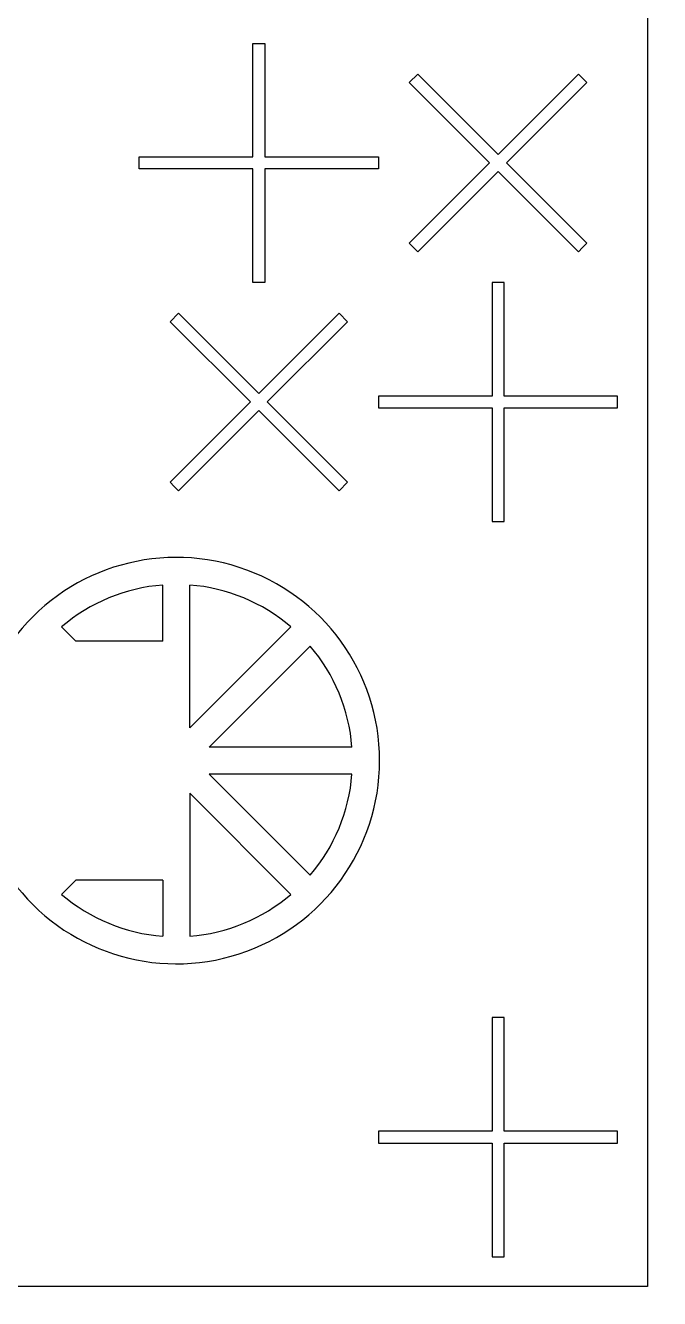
# Model space of a CAD drawing. Header units: inches. Extents: x -271009 to 5700, y -37000 to 38138.
# Drawn here: x -144438 to -141748, y -8627 to -3223 of the extents above; entities that cross this region are included whole.
import ezdxf

# ---------------------------------------------------------------- set-up
doc = ezdxf.new("R2010")
doc.units = ezdxf.units.IN
doc.header["$MEASUREMENT"] = 0

msp = doc.modelspace()

# ---------------------------------------------------------------- linework, layer by layer
for p, q in [((-143473, -3780.9), (-143473, -3298.7)), ((-143473, -3298.7), (-143422.2, -3298.7)), ((-143422.2, -3298.7), (-143422.2, -3780.9)), ((-142809.4, -3465.3), (-142773.5, -3429.5)), ((-142773.5, -3429.5), (-142432.6, -3770.4)), ((-142432.6, -3770.4), (-142091.7, -3429.5)), ((-142091.7, -3429.5), (-142055.8, -3465.3)), ((-142468.5, -3806.2), (-142809.4, -3465.3)), ((-142055.8, -3465.3), (-142396.7, -3806.2)), ((-143955.1, -3831.6), (-143955.1, -3780.9)), ((-143955.1, -3780.9), (-143473, -3780.9)), ((-143422.2, -3780.9), (-142940.1, -3780.9)), ((-142940.1, -3780.9), (-142940.1, -3831.6)), ((-143473, -3831.6), (-143955.1, -3831.6)), ((-143473, -4313.7), (-143473, -3831.6)), ((-142940.1, -3831.6), (-143422.2, -3831.6)), ((-143422.2, -3831.6), (-143422.2, -4313.7)), ((-142809.4, -4147.2), (-142468.5, -3806.2)), ((-142396.7, -3806.2), (-142055.8, -4147.2)), ((-142432.6, -3842.1), (-142773.5, -4183)), ((-142091.7, -4183), (-142432.6, -3842.1)), ((-142773.5, -4183), (-142809.4, -4147.2)), ((-142055.8, -4147.2), (-142073.8, -4165.1)), ((-142073.8, -4165.1), (-142091.7, -4183)), ((-143422.2, -4313.7), (-143473, -4313.7)), ((-142407.2, -4313.7), (-142458, -4313.7)), ((-142458, -4313.7), (-142458, -4795.9)), ((-142407.2, -4795.9), (-142407.2, -4313.7)), ((-143788.5, -4444.5), (-143824.4, -4480.3)), ((-143824.4, -4480.3), (-143483.5, -4821.2)), ((-143447.6, -4785.4), (-143788.5, -4444.5)), ((-143106.7, -4444.5), (-143447.6, -4785.4)), ((-143411.7, -4821.2), (-143070.8, -4480.3)), ((-143070.8, -4480.3), (-143106.7, -4444.5)), ((-142940.1, -4795.9), (-142940.1, -4846.6)), ((-142458, -4795.9), (-142940.1, -4795.9)), ((-141925.1, -4795.9), (-142407.2, -4795.9)), ((-141925.1, -4846.6), (-141925.1, -4795.9)), ((-143483.5, -4821.2), (-143824.4, -5162.2)), ((-143788.5, -5198), (-143447.6, -4857.1)), ((-143447.6, -4857.1), (-143106.7, -5198)), ((-143070.8, -5162.2), (-143411.7, -4821.2)), ((-142940.1, -4846.6), (-142458, -4846.6)), ((-142458, -4846.6), (-142458, -5328.7)), ((-142407.2, -5328.7), (-142407.2, -4846.6)), ((-142407.2, -4846.6), (-141925.1, -4846.6)), ((-143824.4, -5162.2), (-143806.5, -5180.1)), ((-143806.5, -5180.1), (-143788.5, -5198)), ((-143106.7, -5198), (-143070.8, -5162.2)), ((-142458, -5328.7), (-142407.2, -5328.7)), ((-143855.3, -5836.2), (-143855.3, -5598.2)), ((-143740.3, -6204.9), (-143740.3, -5598.2)), ((-144224, -5836.2), (-144284.3, -5775.9)), ((-143311.3, -5775.9), (-143740.3, -6204.9)), ((-143855.3, -5836.2), (-144224, -5836.2)), ((-143230, -5857.3), (-143658.9, -6286.2)), ((-143052.3, -6286.2), (-143658.9, -6286.2)), ((-143052.3, -6401.3), (-143658.9, -6401.3)), ((-143230, -6830.2), (-143658.9, -6401.3)), ((-143740.3, -6482.6), (-143740.3, -7089.3)), ((-143311.3, -6911.6), (-143740.3, -6482.6)), ((-144224, -6851.2), (-144284.3, -6911.6)), ((-143855.3, -6851.2), (-144224, -6851.2)), ((-143855.3, -6851.2), (-143855.3, -7089.3)), ((-142407.2, -7434.9), (-142458, -7434.9)), ((-142458, -7434.9), (-142458, -7917)), ((-142407.2, -7917), (-142407.2, -7434.9)), ((-142940.1, -7917), (-142940.1, -7967.7)), ((-142458, -7917), (-142940.1, -7917)), ((-141925.1, -7917), (-142407.2, -7917)), ((-141925.1, -7967.7), (-141925.1, -7917)), ((-142940.1, -7967.7), (-142458, -7967.7)), ((-142458, -7967.7), (-142458, -8449.9)), ((-142407.2, -8449.9), (-142407.2, -7967.7)), ((-142407.2, -7967.7), (-141925.1, -7967.7)), ((-142458, -8449.9), (-142407.2, -8449.9))]:
    msp.add_line(p, q)
msp.add_lwpolyline([(-137000, 35000, 6), (-113000, 35000)], format="xyb", close=True)
msp.add_lwpolyline([(-141798.2, -8576.7), (-152861.8, -8576.7), (-152861.8, -50.7), (-141798.2, -50.7)], close=True)
for radius, start, end in [(862.7, 216.0319, 143.9681), (747.7, 94.4117, 130.5883), (747.7, 49.4117, 85.5883), (747.7, 4.4117, 40.5883), (747.7, 319.4117, 355.5883), (747.7, 229.4117, 265.5883), (747.7, 274.4117, 310.5883)]:
    msp.add_arc((-143797.8, -6343.7), radius, start, end)

doc.saveas('drawing.dxf')
